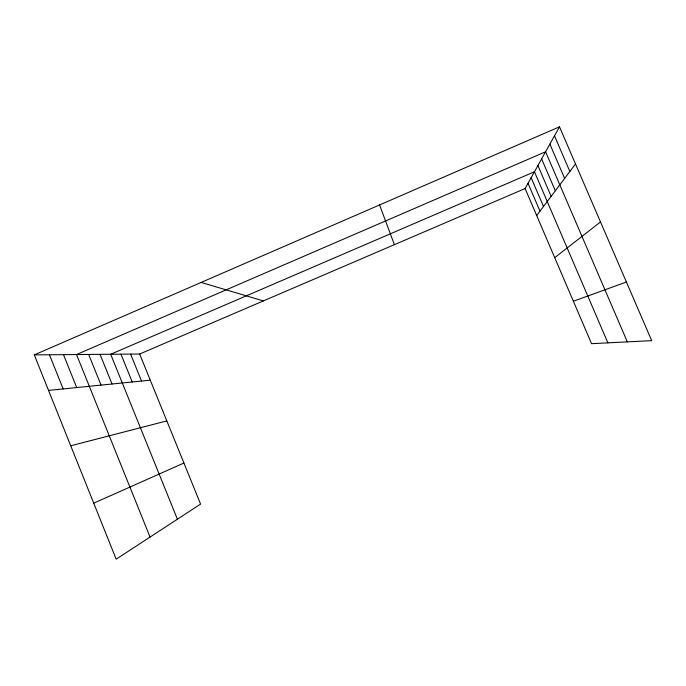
<?xml version="1.0" encoding="UTF-8"?>
<svg xmlns="http://www.w3.org/2000/svg" width="686" height="686" viewBox="0 0 686 686"><rect width="100%" height="100%" fill="white"/><g stroke="black" fill="none" stroke-linecap="round" stroke-linejoin="round"><path stroke-width="1.03" d="M525.116 188.539L559.493 126.824L651.7 340.65L591.555 343.686L525.116 188.539L139.67 354.027L34.3 354.885L116.174 559.176L200.586 504.099L139.67 354.027M536.692 215.558L575.511 163.98M554.717 257.662L600.507 221.938M93.725 503.172L183.917 463.033M34.3 354.885L559.493 126.824M573.376 301.223L626.412 282.006M70.727 445.789L166.818 420.904M48.535 390.394L150.277 380.173M201.144 282.435L263.39 300.914M554.485 135.811L569.86 171.483M549.872 144.103L564.638 178.42M627.338 341.877L545.593 151.778L76.523 354.542L150.054 537.069M541.623 158.912L555.326 190.802M537.918 165.549L551.141 196.35M607.882 342.863L534.471 171.749L110.686 354.268L177.408 519.216M531.144 177.717L543.492 206.512M528.031 183.299L539.985 211.177M130.606 354.105L141.53 381.047M120.959 354.182L132.218 381.982M100.045 354.353L112.032 384.014M88.683 354.448L101.056 385.12M63.481 354.653L76.712 387.564M49.443 354.765L63.155 388.928M379.581 204.951L394.39 244.662"/></g></svg>
